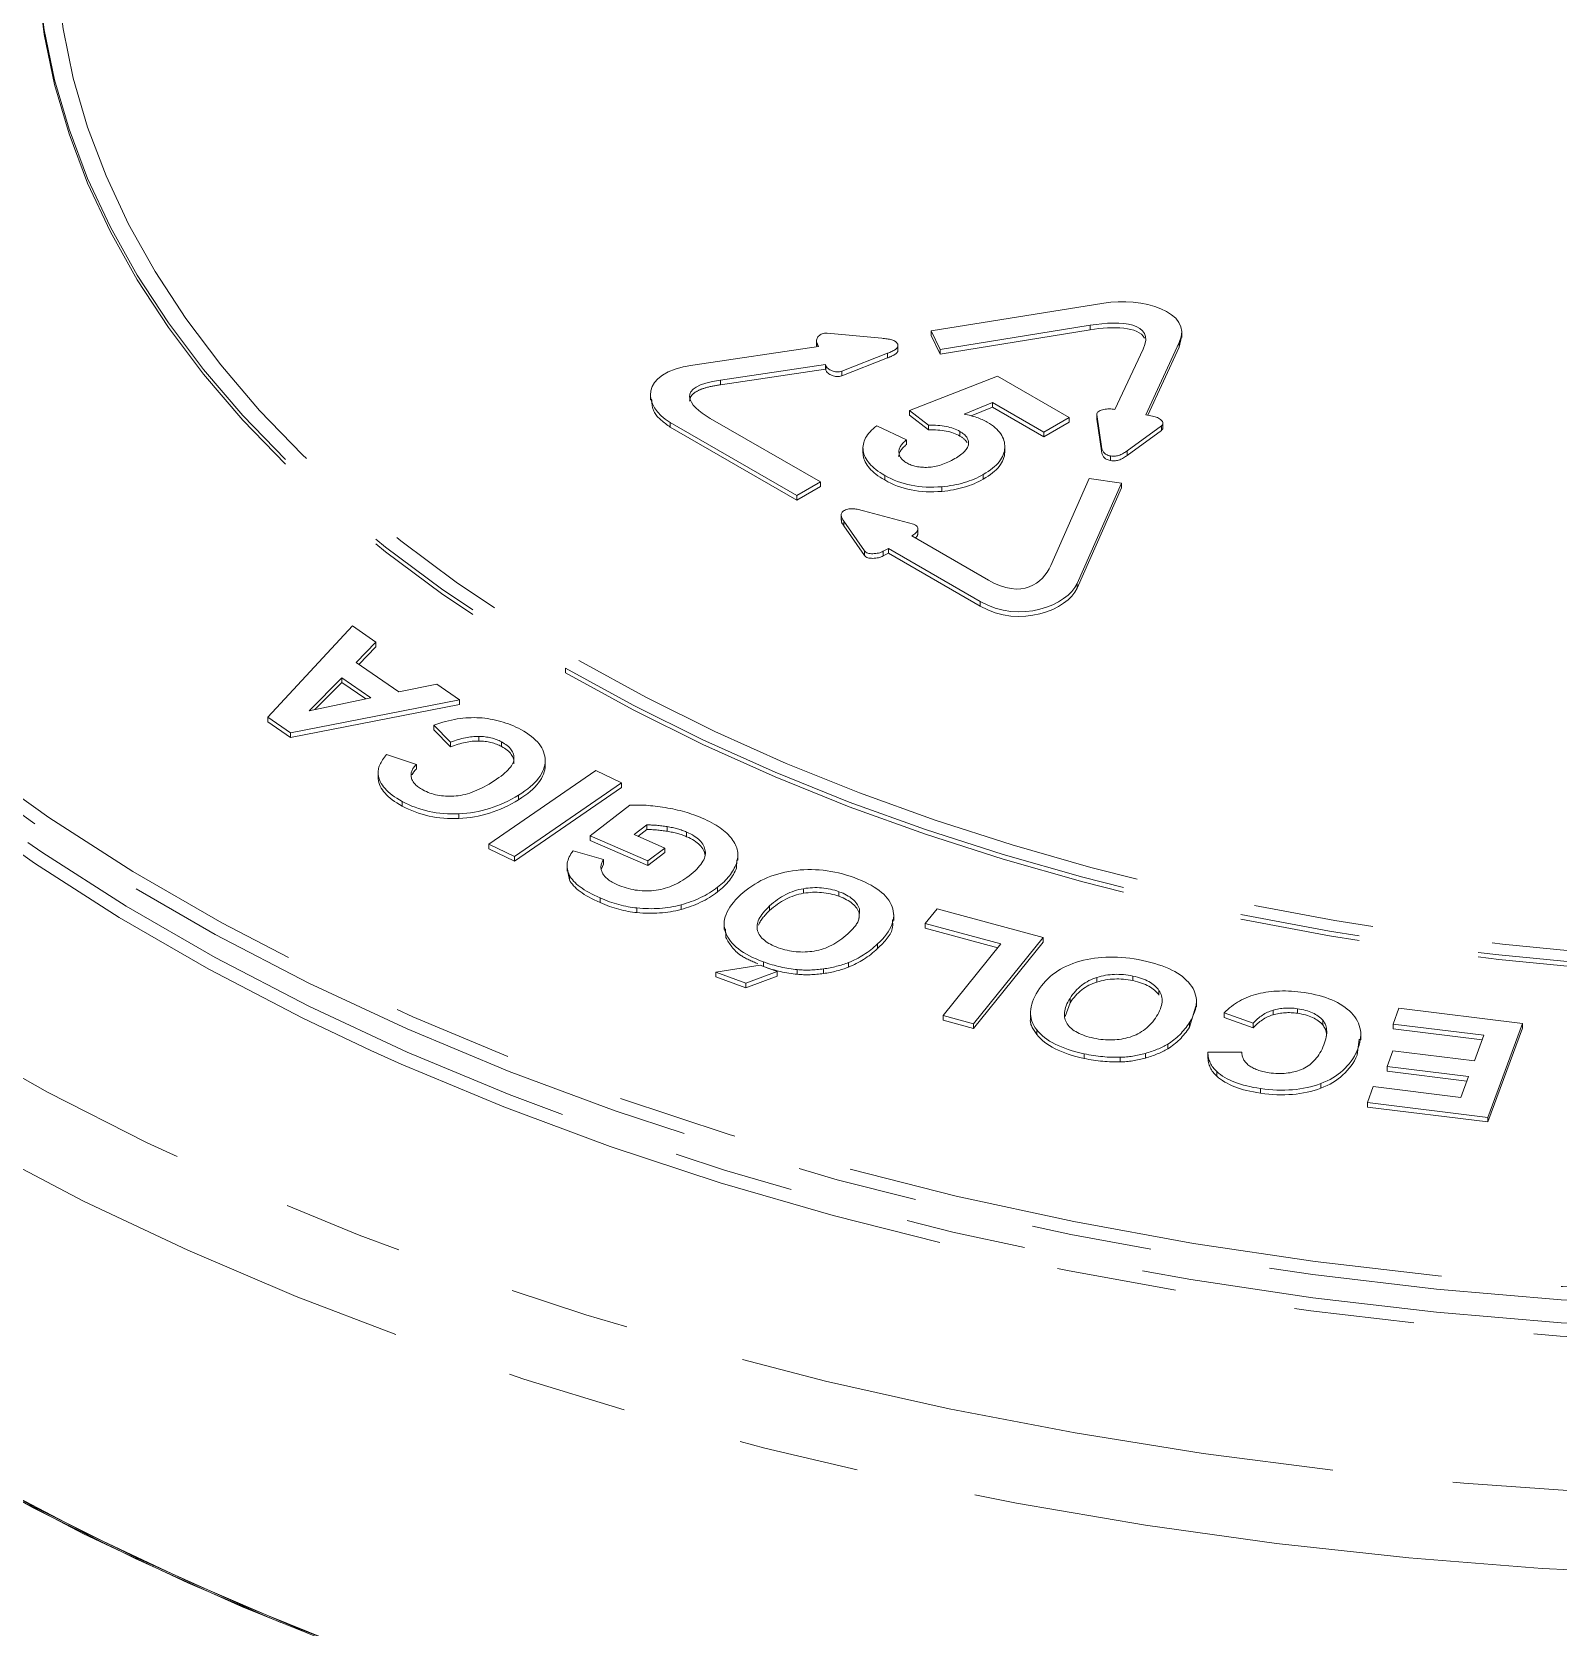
# Model space of a CAD drawing. Header units: millimetres. Extents: x 5 to 415, y 5 to 292.
# Drawn here: x 31.06 to 47.18, y 22.97 to 39.81 of the extents above; entities that cross this region are included whole.
import ezdxf

# ---------------------------------------------------------------- set-up
doc = ezdxf.new("R2010")
doc.units = ezdxf.units.MM
doc.linetypes.add('PHANTOM', pattern=[12.7, 6.35, -1.27, 1.27, -1.27, 1.27, -1.27])

msp = doc.modelspace()

# ---------------------------------------------------------------- linework, layer by layer
at = {"color": 7, "linetype": 'PHANTOM', "lineweight": 0}
for p, q in [((42.37931, 36.94804), (40.55742, 36.65313)), ((40.65238, 36.45759), (42.23655, 36.71404)), ((42.23655, 36.71404), (42.23655, 36.66505)), ((39.34707, 36.5565), (39.34707, 36.49526)), ((40.03511, 36.57629), (39.45734, 36.62887)), ((40.55742, 36.65313), (40.65238, 36.45759)), ((40.55742, 36.65313), (40.55742, 36.60413)), ((40.55742, 36.60413), (40.65238, 36.4086)), ((40.65238, 36.4086), (42.23655, 36.66505)), ((43.17753, 36.48193), (43.20175, 36.58976)), ((43.20357, 36.5835), (43.20357, 36.64474)), ((39.36686, 36.48943), (38.03982, 36.29356)), ((39.3505, 36.53168), (39.36686, 36.48943)), ((39.61261, 36.22784), (40.09662, 36.41742)), ((40.09662, 36.41742), (40.09662, 36.36843)), ((40.20637, 36.44483), (40.20637, 36.50607)), ((40.65238, 36.45759), (40.65238, 36.4086)), ((42.79538, 36.46201), (42.49643, 35.82394)), ((42.82246, 35.76723), (43.17753, 36.53093)), ((42.84354, 35.76357), (43.17753, 36.48193)), ((43.17753, 36.53093), (43.17753, 36.48193)), ((38.33127, 36.1351), (39.44112, 36.2976)), ((38.33127, 36.08611), (39.44112, 36.24861)), ((39.44112, 36.2976), (39.44426, 36.28953)), ((39.44112, 36.2976), (39.44112, 36.24861)), ((39.44112, 36.24861), (39.44426, 36.24054)), ((39.44426, 36.28953), (39.44426, 36.24054)), ((39.61261, 36.17885), (40.09662, 36.36843)), ((39.61261, 36.22784), (39.61261, 36.17885)), ((38.33127, 36.1351), (38.33127, 36.08611)), ((41.25588, 36.17701), (40.32952, 35.8121)), ((42.01491, 35.73883), (41.25588, 36.17701)), ((37.59303, 35.98591), (37.59303, 35.92467)), ((40.90548, 35.77547), (41.20499, 35.89643)), ((41.20499, 35.89643), (41.74645, 35.58385)), ((41.20499, 35.89643), (41.20499, 35.84744)), ((39.38885, 35.05911), (38.22483, 35.73035)), ((40.32952, 35.8121), (40.52859, 35.65812)), ((40.32952, 35.8121), (40.32952, 35.76311)), ((40.32952, 35.76311), (40.52859, 35.60913)), ((40.97982, 35.7565), (41.20499, 35.84744)), ((41.20499, 35.84744), (41.74645, 35.53486)), ((41.74645, 35.58385), (42.01491, 35.73883)), ((42.01491, 35.73883), (42.01491, 35.68984)), ((42.30704, 35.77187), (42.35589, 35.4354)), ((42.30704, 35.77187), (42.30704, 35.72288)), ((42.30704, 35.72288), (42.35589, 35.3864)), ((42.49643, 35.82394), (42.48271, 35.82633)), ((42.89425, 35.75474), (42.82246, 35.76723)), ((37.80155, 35.68742), (39.1402, 34.91544)), ((37.80155, 35.68742), (37.80155, 35.63843)), ((37.80155, 35.63843), (39.1402, 34.86644)), ((40.29778, 35.50355), (39.9826, 35.65169)), ((40.52859, 35.65812), (40.52859, 35.60913)), ((40.8598, 35.59332), (40.8598, 35.54432)), ((41.74645, 35.53486), (42.01491, 35.68984)), ((41.74645, 35.58385), (41.74645, 35.53486)), ((42.62589, 35.38844), (42.98858, 35.65333)), ((42.62589, 35.33945), (42.98858, 35.60434)), ((42.98858, 35.65333), (42.98858, 35.60434)), ((43.00465, 35.62493), (43.00465, 35.68617)), ((39.83724, 35.42443), (39.83724, 35.36318)), ((39.83931, 35.38863), (39.83931, 35.33963)), ((39.84374, 35.36898), (39.83931, 35.33963)), ((40.29778, 35.50355), (40.29778, 35.45456)), ((41.33468, 35.42304), (41.33468, 35.37404)), ((42.35589, 35.4354), (42.35589, 35.3864)), ((42.62589, 35.38844), (42.62589, 35.33945)), ((42.45021, 35.33398), (42.45021, 35.28499)), ((39.1402, 34.91544), (39.38885, 35.05911)), ((39.38885, 35.05911), (39.38885, 35.01011)), ((40.06627, 35.12918), (40.06627, 35.08019)), ((41.10667, 35.13804), (41.10667, 35.08904)), ((42.22708, 35.09677), (41.81972, 34.17655)), ((42.09938, 33.98817), (42.56791, 35.04648)), ((42.56791, 35.04648), (42.22708, 35.09677)), ((42.56791, 35.04648), (42.56791, 34.99748)), ((39.1402, 34.86644), (39.38885, 35.01011)), ((39.1402, 34.91544), (39.1402, 34.86644)), ((40.66979, 35.00942), (40.66979, 34.96043)), ((42.09938, 33.93917), (42.56791, 34.99748)), ((39.60734, 34.71764), (39.60734, 34.6564)), ((40.37107, 34.61239), (39.84187, 34.75621)), ((39.63642, 34.6447), (39.85246, 34.33092)), ((39.63642, 34.6447), (39.63642, 34.59571)), ((39.63642, 34.59571), (39.85246, 34.28193)), ((40.41594, 34.51081), (40.41594, 34.57206)), ((40.05176, 34.32737), (40.1064, 34.35703)), ((40.1064, 34.35703), (41.07452, 33.79767)), ((40.1064, 34.35703), (40.1064, 34.30804)), ((40.35448, 34.49167), (40.36491, 34.49734)), ((41.16222, 34.02318), (40.35448, 34.49167)), ((39.85246, 34.33092), (39.85246, 34.28193)), ((40.05176, 34.32737), (40.05176, 34.27838)), ((40.05176, 34.27838), (40.1064, 34.30804)), ((40.1064, 34.30804), (41.07452, 33.74867)), ((42.09938, 33.98817), (42.09938, 33.93917)), ((41.07452, 33.79767), (41.07452, 33.74867)), ((34.4456, 33.53921), (33.55317, 32.57743)), ((34.69346, 33.36867), (34.4456, 33.53921)), ((34.48651, 33.15297), (34.69346, 33.36867)), ((34.69346, 33.36867), (34.69346, 33.31968)), ((34.51483, 33.13349), (34.69346, 33.31968)), ((34.93737, 32.8428), (34.48651, 33.15297)), ((36.69684, 33.09344), (36.69684, 33.04445)), ((34.33325, 32.99316), (33.98989, 32.64458)), ((34.33325, 32.94417), (34.05075, 32.65737)), ((34.641, 32.78143), (34.33325, 32.99316)), ((34.33325, 32.99316), (34.33325, 32.94417)), ((34.58645, 32.76996), (34.33325, 32.94417)), ((35.33576, 32.92679), (34.93737, 32.8428)), ((35.57732, 32.76059), (35.33576, 32.92679)), ((33.79395, 32.41176), (35.57732, 32.76059)), ((33.79395, 32.36277), (35.57732, 32.7116)), ((33.98989, 32.64458), (34.641, 32.78143)), ((35.57732, 32.76059), (35.57732, 32.7116)), ((33.55317, 32.57743), (33.79395, 32.41176)), ((33.55317, 32.57743), (33.55317, 32.52844)), ((33.55317, 32.52844), (33.79395, 32.36277)), ((33.79395, 32.41176), (33.79395, 32.36277)), ((35.30511, 32.4933), (35.48195, 32.31232)), ((35.30511, 32.4933), (35.30511, 32.44431)), ((35.30511, 32.44431), (35.48195, 32.26333)), ((35.78143, 32.37392), (35.78143, 32.32492)), ((35.12122, 32.07862), (34.80748, 32.18141)), ((35.48195, 32.31232), (35.48195, 32.26333)), ((36.02049, 32.31616), (36.02049, 32.26717)), ((34.7174, 31.99968), (34.7174, 31.93844)), ((35.12122, 32.07862), (35.12122, 32.02963)), ((37.01484, 32.01368), (35.88705, 31.23777)), ((36.48161, 32.11856), (36.48161, 32.06957)), ((37.28616, 31.88224), (37.01484, 32.01368)), ((34.71855, 31.97423), (34.71855, 31.92523)), ((36.15836, 31.10634), (37.28616, 31.88224)), ((36.15836, 31.05734), (37.28616, 31.83325)), ((37.28616, 31.88224), (37.28616, 31.83325)), ((34.97113, 31.68799), (34.97113, 31.639)), ((36.20102, 31.75434), (36.20102, 31.70534)), ((35.57135, 31.5561), (35.57135, 31.5071)), ((37.37633, 31.64692), (36.95568, 31.32467)), ((36.95568, 31.32467), (37.56545, 31.05941)), ((36.95568, 31.32467), (36.95568, 31.27568)), ((37.41947, 31.33669), (37.55347, 31.43934)), ((37.74344, 31.19577), (37.41947, 31.33669)), ((37.46027, 31.31895), (37.55347, 31.39035)), ((37.55347, 31.43934), (37.55347, 31.39035)), ((37.77047, 31.42141), (37.77047, 31.37242)), ((37.97525, 31.36394), (37.97525, 31.31494)), ((35.88705, 31.23777), (36.15836, 31.10634)), ((35.88705, 31.23777), (35.88705, 31.18878)), ((35.88705, 31.18878), (36.15836, 31.05734)), ((37.09727, 31.0738), (36.7768, 31.16567)), ((36.95568, 31.27568), (37.56545, 31.01042)), ((37.56545, 31.05941), (37.74344, 31.19577)), ((37.74344, 31.19577), (37.74344, 31.14677)), ((38.17168, 31.16568), (38.17168, 31.11669)), ((36.15836, 31.10634), (36.15836, 31.05734)), ((36.71295, 31.01266), (36.71295, 30.95142)), ((37.07761, 30.97656), (37.09727, 31.02481)), ((37.09727, 31.0738), (37.09727, 31.02481)), ((37.56545, 31.01042), (37.74344, 31.14677)), ((37.56545, 31.05941), (37.56545, 31.01042)), ((38.49993, 30.98334), (38.50508, 31.07243)), ((38.49993, 31.03234), (38.49993, 30.98334)), ((38.51569, 31.0661), (38.51569, 31.12734)), ((36.71656, 30.9578), (36.73756, 30.85973)), ((36.73756, 30.90872), (36.73756, 30.85973)), ((37.06268, 30.66836), (37.06268, 30.61937)), ((38.3009, 30.78111), (38.3009, 30.73212)), ((39.20819, 30.76638), (39.20819, 30.71738)), ((39.58396, 30.73482), (39.58396, 30.68583)), ((37.45067, 30.56277), (37.45067, 30.51378)), ((37.91592, 30.59631), (37.91592, 30.54732)), ((38.85072, 30.58387), (38.85072, 30.53488)), ((39.7991, 30.55266), (39.7991, 30.50366)), ((40.16131, 30.43092), (40.16131, 30.49216)), ((40.61985, 30.55288), (40.49487, 30.39814)), ((41.73906, 30.2516), (40.61985, 30.55288)), ((38.37081, 30.39775), (38.37081, 30.33651)), ((38.38515, 30.34275), (38.38736, 30.25237)), ((40.49487, 30.39814), (41.29309, 30.18327)), ((40.49487, 30.39814), (40.49487, 30.34915)), ((40.49487, 30.34915), (41.26058, 30.14303)), ((38.38736, 30.30136), (38.38736, 30.25237)), ((39.99207, 30.18355), (39.99207, 30.13456)), ((41.29309, 30.18327), (40.68262, 29.42752)), ((41.00362, 29.34111), (41.73906, 30.2516)), ((41.00362, 29.29211), (41.73906, 30.20261)), ((41.73906, 30.2516), (41.73906, 30.20261)), ((39.68562, 29.98765), (39.68562, 29.93866)), ((38.75073, 29.95838), (38.28188, 29.88392)), ((38.28188, 29.88392), (38.60164, 29.76857)), ((38.28188, 29.88392), (38.28188, 29.83493)), ((38.28188, 29.83493), (38.60164, 29.71958)), ((38.60164, 29.76857), (38.93123, 29.89328)), ((38.60164, 29.71958), (38.93123, 29.84428)), ((38.93123, 29.89328), (38.75073, 29.95838)), ((38.93123, 29.89328), (38.93123, 29.84428)), ((39.1437, 29.912), (39.1437, 29.86301)), ((39.41954, 29.91985), (39.41954, 29.87086)), ((42.30776, 29.8304), (42.30776, 29.78141)), ((42.68668, 29.84464), (42.68668, 29.79565)), ((38.60164, 29.76857), (38.60164, 29.71958)), ((42.96273, 29.69228), (42.96273, 29.64328)), ((41.60644, 29.46633), (41.60644, 29.40509)), ((42.02381, 29.55999), (41.97154, 29.41629)), ((42.02381, 29.60898), (42.02381, 29.55999)), ((43.28442, 29.30541), (43.3522, 29.52605)), ((43.35813, 29.51932), (43.35813, 29.58056)), ((44.16737, 29.48348), (44.16737, 29.43449)), ((44.42497, 29.49988), (44.42497, 29.45089)), ((45.49572, 29.50385), (45.43423, 29.33685)), ((46.80076, 29.34372), (45.49572, 29.50385)), ((40.68262, 29.42752), (40.68262, 29.37852)), ((40.68262, 29.42752), (41.00362, 29.34111)), ((40.68262, 29.37852), (41.00362, 29.29211)), ((41.00362, 29.34111), (41.00362, 29.29211)), ((43.28442, 29.35441), (43.28442, 29.30541)), ((43.65051, 29.45459), (43.95717, 29.34579)), ((43.65051, 29.45459), (43.65051, 29.40559)), ((43.65051, 29.40559), (43.95717, 29.2968)), ((43.95717, 29.34579), (43.95717, 29.2968)), ((44.69239, 29.37729), (44.69239, 29.3283)), ((45.43423, 29.33685), (46.39282, 29.21922)), ((45.43423, 29.33685), (45.43423, 29.28785)), ((46.43596, 28.35297), (46.80076, 29.34372)), ((46.80076, 29.34372), (46.80076, 29.29473)), ((41.67237, 29.27703), (41.67237, 29.22804)), ((45.05467, 29.01002), (45.0761, 29.17884)), ((45.09307, 29.172), (45.09307, 29.23324)), ((45.43423, 29.28785), (46.37556, 29.17234)), ((46.39282, 29.21922), (46.29352, 28.94957)), ((46.43596, 28.30397), (46.80076, 29.29473)), ((42.17317, 29.02398), (42.17317, 28.97499)), ((42.55238, 28.98697), (42.55238, 28.93797)), ((42.81937, 29.02774), (42.81937, 28.97875)), ((43.05521, 29.126), (43.05521, 29.07701)), ((43.83793, 29.04044), (43.47719, 29.04255)), ((43.47719, 29.04255), (43.47719, 28.99355)), ((45.05467, 29.05901), (45.05467, 29.01002)), ((45.43204, 29.05527), (45.37064, 28.8885)), ((46.29352, 28.94957), (45.43204, 29.05527)), ((43.57341, 28.83644), (43.57341, 28.78744)), ((45.37064, 28.8885), (46.23213, 28.78278)), ((45.37064, 28.8885), (45.37064, 28.83951)), ((45.37064, 28.83951), (46.21487, 28.73591)), ((44.03471, 28.65679), (44.03471, 28.60779)), ((44.67044, 28.7094), (44.67044, 28.66041)), ((45.22545, 28.67679), (45.16369, 28.50909)), ((46.15127, 28.56318), (45.22545, 28.67679)), ((46.23213, 28.78278), (46.15127, 28.56318)), ((45.16369, 28.50909), (45.16369, 28.4601)), ((45.16369, 28.50909), (46.43596, 28.35297)), ((45.16369, 28.4601), (46.43596, 28.30397)), ((46.43596, 28.35297), (46.43596, 28.30397))]:
    msp.add_line(p, q, dxfattribs=at)
at = {"color": 8, "linetype": 'PHANTOM', "lineweight": 0}
for p, q in [((39.3505, 36.53168), (39.3505, 36.48701)), ((40.36491, 34.49734), (40.36491, 34.48562)), ((38.78611, 29.99372), (38.78611, 29.94562))]:
    msp.add_line(p, q, dxfattribs=at)
at = {"color": 7, "linetype": 'PHANTOM', "lineweight": 0, "flags": 128}
for points in [[(30.46969, 51.81911), (29.50337, 51.2325), (28.58933, 50.6186), (27.72988, 49.97896), (26.92718, 49.3152), (26.18327, 48.629), (25.50002, 47.92209), (24.87915, 47.19625), (24.32225, 46.45332), (23.83071, 45.69518), (23.40578, 44.92374), (23.04852, 44.14094), (22.75985, 43.34877), (22.54049, 42.54923), (22.39099, 41.74434), (22.31174, 40.93613), (22.30293, 40.12663), (22.36458, 39.31791), (22.49654, 38.512), (22.69848, 37.71093), (22.96989, 36.91673), (23.31008, 36.1314), (23.71819, 35.35694), (24.19319, 34.59529), (24.73387, 33.84838), (25.33889, 33.11809), (26.0067, 32.40628), (26.73562, 31.71474), (27.5238, 31.04521), (28.36927, 30.39939), (29.26987, 29.77891), (30.22334, 29.18533), (31.22727, 28.62016), (32.27912, 28.08483), (33.37623, 27.58068), (34.51584, 27.10898), (35.69507, 26.67094), (36.91092, 26.26766), (38.16035, 25.90015), (39.44018, 25.56934), (40.74718, 25.27608), (42.07806, 25.0211), (43.42945, 24.80504), (44.79794, 24.62845), (46.18007, 24.49178), (47.57235, 24.39537), (48.97126, 24.33946), (50.37327, 24.3242), (51.77484, 24.34963), (53.17242, 24.41568), (54.56249, 24.52218), (55.94154, 24.66887), (57.30607, 24.85537), (58.65265, 25.08122), (59.97788, 25.34584), (61.2784, 25.64856), (62.55092, 25.98862), (63.79225, 26.36516), (64.99923, 26.77724), (66.16883, 27.2238), (67.29808, 27.70372), (68.38413, 28.21579), (69.42424, 28.75871), (70.41579, 29.33112), (71.35627, 29.93157), (72.24329, 30.55853), (73.07463, 31.21043), (73.84818, 31.88563), (74.56199, 32.5824), (75.21425, 33.29901), (75.80332, 34.03362), (76.32771, 34.78439), (76.78609, 35.54943), (77.17731, 36.32679), (77.50038, 37.11452), (77.75447, 37.91063), (77.93896, 38.7131), (78.05337, 39.51991), (78.09742, 40.32902), (78.07099, 41.13838), (77.97415, 41.94595), (77.80714, 42.7497), (77.57039, 43.54759), (77.2645, 44.3376), (76.89024, 45.11774), (76.44854, 45.88604), (75.94054, 46.64056), (75.36751, 47.37939), (74.73089, 48.10066), (74.03231, 48.80256), (73.27352, 49.48331), (72.45643, 50.14119), (71.58312, 50.77455), (70.65579, 51.38177), (69.67678, 51.96132), (68.64857, 52.51175), (67.57375, 53.03166), (66.45503, 53.51973), (65.29525, 53.97474), (64.09733, 54.39554), (62.8643, 54.78106), (61.59928, 55.13032), (60.30545, 55.44246), (58.98609, 55.71667), (57.64453, 55.95226), (56.28417, 56.14865), (54.90842, 56.30533), (53.52078, 56.42191), (52.12474, 56.49809), (50.72384, 56.53368), (49.32161, 56.52859), (47.92159, 56.48284), (46.52732, 56.39654), (45.14233, 56.2699), (43.7701, 56.10326), (42.41412, 55.89702), (41.07779, 55.65171), (39.76451, 55.36795), (38.47758, 55.04645), (37.22025, 54.68804), (35.99571, 54.29361), (34.80705, 53.86415), (33.65726, 53.40077), (32.54926, 52.90461), (31.48584, 52.37695), (30.46969, 51.81911)], [(32.10206, 50.71463), (31.60451, 50.40433), (30.74143, 49.81938), (29.93349, 49.20874), (29.183, 48.57415), (28.49208, 47.9174), (27.86269, 47.24034), (27.29661, 46.54491), (26.79544, 45.83308), (26.36061, 45.10685), (25.99335, 44.3683), (25.6947, 43.6195), (25.46551, 42.86259), (25.30643, 42.09972), (25.2179, 41.33303), (25.20018, 40.56472), (25.25333, 39.79694), (25.37717, 39.03189), (25.57138, 38.27173), (25.83539, 37.51861), (26.16847, 36.77468), (26.56965, 36.04202), (27.03782, 35.32274), (27.57163, 34.61886), (28.16958, 33.93237), (28.82997, 33.26523), (29.55093, 32.61933), (30.33042, 31.99649), (31.16622, 31.39849), (32.05598, 30.82701), (32.99715, 30.28368), (33.98709, 29.77004), (35.02297, 29.28754), (36.10188, 28.83755), (37.22074, 28.42135), (38.37638, 28.04011), (39.56553, 27.69492), (40.78483, 27.38676), (42.0308, 27.11649), (43.29993, 26.88489), (44.58861, 26.69262), (45.89318, 26.5402), (47.20997, 26.42809), (48.53522, 26.35659), (49.86518, 26.32592), (51.19609, 26.33614), (52.52417, 26.38725), (53.84566, 26.47909), (55.1568, 26.6114), (56.45389, 26.7838), (57.73324, 26.99582), (58.99124, 27.24684), (60.22431, 27.53615), (61.42896, 27.86295), (62.60178, 28.22629), (63.73943, 28.62515), (64.8387, 29.0584), (65.89647, 29.52481), (66.90974, 30.02305), (67.87564, 30.55173), (68.79143, 31.10933), (69.65451, 31.69428), (70.46244, 32.30492), (71.21294, 32.93951), (71.90386, 33.59626), (72.53325, 34.27332), (73.09933, 34.96875), (73.6005, 35.68058), (74.03533, 36.40681), (74.40259, 37.14536), (74.70123, 37.89416), (74.93043, 38.65107), (75.08951, 39.41394), (75.17804, 40.18063), (75.19575, 40.94894), (75.14261, 41.71672), (75.01876, 42.48177), (74.82456, 43.24193), (74.56054, 43.99505), (74.22747, 44.73899), (73.82629, 45.47164), (73.35812, 46.19092), (72.82431, 46.8948), (72.22636, 47.58129), (71.56597, 48.24843), (70.84501, 48.89433), (70.06552, 49.51717), (69.22971, 50.11517), (69.0316, 50.2478)], [(21.69797, 36.42916), (21.70018, 36.22406), (21.75332, 35.40428), (21.87717, 34.58705), (22.07143, 33.77439), (22.33562, 32.96834), (22.66908, 32.17089), (23.07098, 31.38403), (23.54033, 30.60971), (24.07594, 29.84986), (24.67651, 29.10637), (25.34052, 28.38108), (26.06633, 27.6758), (26.85214, 26.99228), (27.69598, 26.33223), (28.59577, 25.69728), (29.54927, 25.089), (30.55411, 24.50893), (31.60778, 23.95848), (32.70767, 23.43904), (33.85104, 22.9519), (35.03505, 22.49826), (36.25677, 22.07926), (37.51314, 21.69594), (38.80105, 21.34924), (40.11729, 21.04003), (41.45859, 20.76909), (42.82163, 20.53708), (44.203, 20.34457), (45.59927, 20.19206), (47.00698, 20.07992), (48.42262, 20.00842), (49.84268, 19.97774), (51.26362, 19.98797), (52.68191, 20.03907), (54.09402, 20.13092), (55.49645, 20.26329), (56.88571, 20.43585), (58.25833, 20.64818), (59.61092, 20.89973), (60.94011, 21.1899), (62.24259, 21.51795), (63.51513, 21.88308), (64.75455, 22.28437), (65.95779, 22.72082), (67.12184, 23.19136), (68.24382, 23.69481), (69.32094, 24.22991), (70.35051, 24.79535), (71.32998, 25.38971), (72.25692, 26.01151), (73.12901, 26.65922), (73.94409, 27.33121), (74.70013, 28.02583), (75.39526, 28.74133), (76.02774, 29.47595), (76.59601, 30.22786), (77.09864, 30.99518), (77.5344, 31.77601), (77.9022, 32.56842), (78.20111, 33.37042), (78.43041, 34.18002), (78.58952, 34.99522), (78.67804, 35.81398), (78.69797, 36.42916)], [(28.59898, 25.71541), (28.61314, 25.7059), (29.56587, 25.09812), (30.5699, 24.51851), (31.62272, 23.96851), (32.72173, 23.44949), (33.86418, 22.96274), (35.04725, 22.50946), (36.26797, 22.0908), (37.52334, 21.70778), (38.81021, 21.36136), (40.12539, 21.05241), (41.46562, 20.78168), (42.82756, 20.54985), (44.20782, 20.35751), (45.60297, 20.20511), (47.00955, 20.09306), (48.42405, 20.02162), (49.84296, 19.99097), (51.26276, 20.00119), (52.67991, 20.05225), (54.09089, 20.14403), (55.49219, 20.27629), (56.88033, 20.44871), (58.25185, 20.66087), (59.60335, 20.91222), (60.93147, 21.20215), (62.23291, 21.52994), (63.50442, 21.89477), (64.74285, 22.29574), (65.94512, 22.73184), (67.10824, 23.202), (68.22932, 23.70504), (69.30557, 24.23972), (70.33431, 24.8047), (71.31299, 25.39858), (72.23918, 26.01989), (73.11057, 26.66707), (73.925, 27.33853), (74.68043, 28.03258), (75.375, 28.74751), (76.00697, 29.48154), (76.57478, 30.23284), (77.07702, 30.99955), (77.51242, 31.77976), (77.87992, 32.57152), (78.1786, 33.37288), (78.40771, 34.18183), (78.56669, 34.99637), (78.65514, 35.81447), (78.67473, 36.50763)], [(29.86325, 24.92037), (30.06163, 24.8047), (31.09037, 24.23972), (32.16662, 23.70504), (33.2877, 23.202), (34.45082, 22.73184), (35.65309, 22.29574), (36.89152, 21.89477), (38.16303, 21.52994), (39.46447, 21.20215), (40.79258, 20.91222), (42.14409, 20.66087), (43.51561, 20.44871), (44.90375, 20.27629), (46.30505, 20.14403), (47.71603, 20.05225), (49.13318, 20.00119), (50.55297, 19.99097), (51.97189, 20.02162), (53.38639, 20.09306), (54.79297, 20.20511), (56.18812, 20.35751), (57.56838, 20.54985), (58.93032, 20.78168), (60.27054, 21.05241), (61.58573, 21.36136), (62.8726, 21.70778), (64.12796, 22.0908), (65.34869, 22.50946), (66.53176, 22.96274), (67.67421, 23.44949), (68.77321, 23.96851), (69.82604, 24.51851), (70.83006, 25.09812), (71.7828, 25.7059), (72.68186, 26.34035), (73.52503, 26.99987), (74.31021, 27.68284), (75.03544, 28.38755), (75.69891, 29.11225), (76.29899, 29.85515), (76.83418, 30.61439), (77.30314, 31.38809), (77.70472, 32.17432), (78.03791, 32.97112), (78.30189, 33.77653), (78.496, 34.58853), (78.61975, 35.4051), (78.67284, 36.22422), (78.67491, 36.37591)], [(30.04543, 24.79535), (31.075, 24.22991), (32.15211, 23.69481), (33.27409, 23.19136), (34.43815, 22.72082), (35.64139, 22.28437), (36.88081, 21.88308), (38.15335, 21.51795), (39.45583, 21.1899), (40.78502, 20.89973), (42.1376, 20.64818), (43.51023, 20.43585), (44.89949, 20.26329), (46.30192, 20.13092), (47.71403, 20.03907), (49.13232, 19.98797), (50.55326, 19.97774), (51.97331, 20.00842), (53.38896, 20.07992), (54.79667, 20.19206), (56.19294, 20.34457), (57.57431, 20.53708), (58.93734, 20.76909), (60.27865, 21.04003), (61.59489, 21.34924), (62.8828, 21.69594), (64.13917, 22.07926), (65.36088, 22.49826), (66.5449, 22.9519), (67.68827, 23.43904), (68.78816, 23.95848), (69.84183, 24.50893), (70.84667, 25.089), (71.80016, 25.69728), (72.69995, 26.33223), (73.5438, 26.99228), (74.32961, 27.6758), (75.05542, 28.38108), (75.71943, 29.10637), (76.31999, 29.84986), (76.85561, 30.60971), (77.32495, 31.38403), (77.72686, 32.17089), (78.06031, 32.96834), (78.3245, 33.77439), (78.51877, 34.58705), (78.64262, 35.40428), (78.69575, 36.22406), (78.69797, 36.42916)], [(28.603, 33.68227), (28.91544, 33.37685), (29.63352, 32.73353), (30.40989, 32.11319), (31.24235, 31.51758), (32.12854, 30.94838), (33.06596, 30.40723), (34.05193, 29.89564), (35.08367, 29.41507), (36.15826, 28.96688), (37.27264, 28.55234), (38.42367, 28.17263), (39.60806, 27.82882), (40.82248, 27.52189), (42.06347, 27.25271), (43.32752, 27.02204), (44.61104, 26.83053), (45.9104, 26.67872), (47.22192, 26.56706), (48.54187, 26.49585), (49.86651, 26.46529), (51.1921, 26.47548), (52.51487, 26.52638), (53.83106, 26.61785), (55.13696, 26.74963), (56.42887, 26.92135), (57.7031, 27.13251), (58.95607, 27.38253), (60.18421, 27.67069), (61.38404, 27.99618), (62.55216, 28.35806), (63.68527, 28.75533), (64.78014, 29.18685), (65.83368, 29.65139), (66.84289, 30.14764), (67.80493, 30.6742), (68.71705, 31.22957), (69.57669, 31.81218), (70.38139, 32.42038), (71.12888, 33.05243), (71.81703, 33.70656), (72.21306, 34.12243)], [(34.64205, 29.05862), (34.96227, 28.91504), (36.04549, 28.46326), (37.16883, 28.04539), (38.32909, 27.66263), (39.523, 27.31606), (40.74717, 27.00666), (41.99813, 26.73532), (43.27233, 26.50279), (44.56617, 26.30974), (45.87597, 26.15672), (47.19801, 26.04416), (48.52857, 25.97238), (49.86385, 25.94158), (51.20008, 25.95185), (52.53347, 26.00316), (53.86025, 26.09536), (55.17664, 26.2282), (56.47891, 26.40129), (57.76339, 26.61416), (59.02641, 26.86618), (60.26442, 27.15666), (61.47389, 27.48475), (62.65139, 27.84955), (63.7936, 28.25001), (64.89726, 28.68499), (65.95926, 29.15326), (66.55273, 29.4385)]]:
    msp.add_lwpolyline(points, dxfattribs=at)
at = {"color": 8, "linetype": 'PHANTOM', "lineweight": 0, "flags": 128}
for points in [[(25.54392, 43.14948), (25.36658, 42.5444), (25.20686, 41.77847), (25.11798, 41.00872), (25.10019, 40.23733), (25.15355, 39.46649), (25.27789, 38.69838), (25.47287, 37.93517), (25.73794, 37.17904), (26.07235, 36.43213), (26.47514, 35.69655), (26.94517, 34.97439), (27.48112, 34.26769), (28.08146, 33.57846), (28.7445, 32.90865), (29.46834, 32.26016), (30.25095, 31.63483), (31.0901, 31.03444), (31.98341, 30.46067), (32.92835, 29.91517), (33.92224, 29.39947), (34.64205, 29.05862)], [(21.78695, 38.64122), (21.87717, 38.09817), (22.07143, 37.28552), (22.33562, 36.47947), (22.66908, 35.68202), (23.07098, 34.89516), (23.54033, 34.12084), (24.07594, 33.36099), (24.67651, 32.61749), (25.34052, 31.8922), (26.06633, 31.18693), (26.85214, 30.50341), (27.69598, 29.84335), (28.59577, 29.2084), (29.54927, 28.60013), (30.55411, 28.02005), (31.60778, 27.46961), (32.70767, 26.95017), (33.85104, 26.46303), (35.03505, 26.00939), (36.25677, 25.59039), (37.51314, 25.20706), (38.80105, 24.86037), (40.11729, 24.55116), (41.45859, 24.28021), (42.82163, 24.0482), (44.203, 23.8557), (45.59927, 23.70319), (47.00698, 23.59104), (48.42262, 23.51954), (49.84268, 23.48887), (51.26362, 23.49909), (52.68191, 23.5502), (54.09402, 23.64205), (55.49645, 23.77442), (56.88571, 23.94698), (58.25833, 24.1593), (59.61092, 24.41086), (60.94011, 24.70103), (62.24259, 25.02908), (63.51513, 25.3942), (64.75455, 25.79549), (65.95779, 26.23195), (67.12184, 26.70248), (68.24382, 27.20593), (69.32094, 27.74104), (70.35051, 28.30647), (71.32998, 28.90083), (72.25692, 29.52264), (73.12901, 30.17034), (73.94409, 30.84234), (74.70013, 31.53695), (75.39526, 32.25246), (76.02774, 32.98708), (76.59601, 33.73898), (77.09864, 34.50631), (77.5344, 35.28714), (77.9022, 36.07954), (78.20111, 36.88154), (78.43041, 37.69115), (78.58952, 38.50634), (78.60609, 38.62027)], [(31.01899, 31.25424), (31.16622, 31.15353), (32.05598, 30.58205), (32.99715, 30.03872), (33.98709, 29.52508), (35.02297, 29.04258), (36.10188, 28.59259), (37.22074, 28.17638), (38.37638, 27.79515), (39.56553, 27.44996), (40.78483, 27.1418), (42.0308, 26.87153), (43.29993, 26.63993), (44.58861, 26.44765), (45.89318, 26.29524), (47.20997, 26.18313), (48.53522, 26.11163), (49.86518, 26.08095), (51.19609, 26.09118), (52.52417, 26.14229), (53.84566, 26.23413), (55.1568, 26.36643), (56.45389, 26.53884), (57.73324, 26.75085), (58.99124, 27.00188), (60.22431, 27.29119), (61.42896, 27.61798), (62.60178, 27.98133), (63.73943, 28.38019), (64.8387, 28.81344), (65.89647, 29.27984), (66.90974, 29.77809), (67.87564, 30.30677), (68.79143, 30.86437), (69.65451, 31.44932), (70.05549, 31.74395)]]:
    msp.add_lwpolyline(points, dxfattribs=at)
at = {"color": 7, "linetype": 'PHANTOM', "lineweight": 0}
for points in [[(31.1045, 40.88748), (31.10452, 38.0666), (32.96862, 35.2457), (36.69684, 33.09344)], [(31.1045, 40.83848), (31.10452, 38.01761), (32.96862, 35.1967), (36.69684, 33.04445)], [(31.30447, 40.88748), (31.30449, 38.09615), (33.14909, 35.3048), (36.83826, 33.17508)], [(43.17753, 36.53093), (43.33092, 36.86092), (42.77323, 37.01182), (42.37931, 36.94804)], [(42.23655, 36.71404), (42.56288, 36.76685), (42.92644, 36.74172), (42.79538, 36.46201)], [(39.45734, 36.62887), (39.38073, 36.63584), (39.33358, 36.57537), (39.3505, 36.53168)], [(40.20347, 36.51462), (40.18658, 36.55823), (40.11171, 36.56933), (40.03511, 36.57629)], [(42.23655, 36.66505), (42.4813, 36.70466), (42.74699, 36.70042), (42.80924, 36.57782)], [(40.09662, 36.41742), (40.16062, 36.44248), (40.22037, 36.47099), (40.20347, 36.51462)], [(38.03982, 36.29356), (37.46644, 36.20891), (37.51211, 35.85434), (37.80155, 35.68742)], [(39.44426, 36.28953), (39.46119, 36.24583), (39.54852, 36.20275), (39.61261, 36.22784)], [(39.44426, 36.24054), (39.46119, 36.19684), (39.54852, 36.15375), (39.61261, 36.17885)], [(38.22483, 35.73035), (37.98508, 35.86864), (37.84474, 36.06387), (38.33127, 36.1351)], [(41.14989, 35.68993), (41.08295, 35.72857), (41.00172, 35.75695), (40.90548, 35.77547)], [(42.48271, 35.82633), (42.40845, 35.83923), (42.30058, 35.81642), (42.30704, 35.77187)], [(42.98858, 35.65333), (43.03666, 35.68845), (42.96852, 35.74183), (42.89425, 35.75474)], [(39.9826, 35.65169), (39.87383, 35.56957), (39.82641, 35.48181), (39.83931, 35.38863)], [(40.52859, 35.65812), (40.66702, 35.66235), (40.77752, 35.64081), (40.8598, 35.59332)], [(40.52859, 35.60913), (40.66702, 35.61336), (40.77752, 35.59182), (40.8598, 35.54432)], [(40.8598, 35.59332), (40.92571, 35.55527), (40.95638, 35.511), (40.95152, 35.46067)], [(40.8598, 35.54432), (40.89671, 35.52302), (40.92257, 35.49976), (40.93732, 35.47458)], [(41.33468, 35.42304), (41.33885, 35.5273), (41.27715, 35.61646), (41.14989, 35.68993)], [(39.83931, 35.38863), (39.85222, 35.29543), (39.92787, 35.20908), (40.06627, 35.12918)], [(40.21689, 35.37312), (40.21446, 35.41801), (40.2413, 35.46169), (40.29778, 35.50355)], [(40.21689, 35.32413), (40.21446, 35.36902), (40.2413, 35.41269), (40.29778, 35.45456)], [(40.29883, 35.26021), (40.24653, 35.2904), (40.21898, 35.32804), (40.21689, 35.37312)], [(40.95152, 35.46067), (40.94698, 35.41016), (40.89851, 35.35843), (40.80683, 35.3055)], [(41.10667, 35.13804), (41.2545, 35.22338), (41.3305, 35.31837), (41.33468, 35.42304)], [(41.10667, 35.08904), (41.2545, 35.17438), (41.3305, 35.26938), (41.33468, 35.37404)], [(42.35589, 35.4354), (42.36234, 35.39092), (42.37608, 35.34687), (42.45021, 35.33398)], [(42.35589, 35.3864), (42.36234, 35.34193), (42.37608, 35.29787), (42.45021, 35.28499)], [(42.45021, 35.33398), (42.52435, 35.32108), (42.57782, 35.35331), (42.62589, 35.38844)], [(39.83931, 35.33963), (39.85222, 35.24644), (39.92787, 35.16009), (40.06627, 35.08019)], [(40.52407, 35.21432), (40.43411, 35.2103), (40.3588, 35.22559), (40.29883, 35.26021)], [(40.80683, 35.3055), (40.70885, 35.24894), (40.61437, 35.21854), (40.52407, 35.21432)], [(42.45021, 35.28499), (42.52435, 35.27209), (42.57782, 35.30432), (42.62589, 35.33945)], [(40.06627, 35.12918), (40.2392, 35.02935), (40.44004, 34.9895), (40.66979, 35.00942)], [(40.06627, 35.08019), (40.2392, 34.98036), (40.44004, 34.94051), (40.66979, 34.96043)], [(40.66979, 35.00942), (40.83786, 35.02392), (40.98359, 35.06698), (41.10667, 35.13804)], [(40.66979, 34.96043), (40.83786, 34.97493), (40.98359, 35.01799), (41.10667, 35.08904)], [(39.64256, 34.75976), (39.58615, 34.72914), (39.60777, 34.6863), (39.63642, 34.6447)], [(39.84187, 34.75621), (39.77193, 34.77523), (39.69897, 34.79037), (39.64256, 34.75976)], [(40.36491, 34.49734), (40.42143, 34.528), (40.44113, 34.59334), (40.37107, 34.61239)], [(39.85246, 34.33092), (39.8811, 34.28932), (39.99527, 34.29671), (40.05176, 34.32737)], [(39.85246, 34.28193), (39.8811, 34.24033), (39.99527, 34.24772), (40.05176, 34.27838)], [(41.81972, 34.17655), (41.73577, 33.98698), (41.5163, 33.8178), (41.16222, 34.02318)], [(41.07452, 33.79767), (41.49288, 33.55598), (41.99809, 33.75934), (42.09938, 33.98817)], [(41.07452, 33.74867), (41.49288, 33.50698), (41.99809, 33.71035), (42.09938, 33.93917)], [(36.83826, 33.17508), (40.52745, 31.04536), (45.36274, 29.98049), (50.19797, 29.98049)], [(36.69684, 33.09344), (40.42505, 30.94119), (45.31155, 29.86505), (50.19797, 29.86505)], [(36.69684, 33.04445), (40.42505, 30.8922), (45.31155, 29.81606), (50.19797, 29.81606)], [(35.78836, 32.57012), (35.6352, 32.57905), (35.47431, 32.55344), (35.30511, 32.4933)], [(36.22425, 32.44542), (36.08652, 32.51955), (35.94094, 32.56118), (35.78836, 32.57012)], [(35.48195, 32.31232), (35.59124, 32.35474), (35.69115, 32.37543), (35.78143, 32.37392)], [(35.78143, 32.37392), (35.87197, 32.37258), (35.95148, 32.35333), (36.02049, 32.31616)], [(36.48161, 32.11856), (36.48034, 32.24468), (36.39454, 32.35374), (36.22425, 32.44542)], [(34.80748, 32.18141), (34.74091, 32.10633), (34.71097, 32.03732), (34.71855, 31.97423)], [(35.48195, 32.26333), (35.59124, 32.30575), (35.69115, 32.32644), (35.78143, 32.32492)], [(35.78143, 32.32492), (35.87197, 32.32358), (35.95148, 32.30433), (36.02049, 32.26717)], [(36.02049, 32.31616), (36.1137, 32.26599), (36.15754, 32.2053), (36.15145, 32.1341)], [(36.02049, 32.26717), (36.1137, 32.217), (36.15754, 32.15631), (36.15145, 32.08511)], [(35.06911, 31.93641), (35.05665, 31.98472), (35.07403, 32.03213), (35.12122, 32.07862)], [(35.07625, 31.96773), (35.08546, 31.98854), (35.10046, 32.00917), (35.12122, 32.02963)], [(36.15145, 32.1341), (36.14595, 32.06291), (36.06709, 31.98056), (35.9158, 31.8869)], [(36.20102, 31.75434), (36.38906, 31.87075), (36.4826, 31.99228), (36.48161, 32.11856)], [(36.20102, 31.70534), (36.38906, 31.82175), (36.4826, 31.94329), (36.48161, 32.06957)], [(34.71855, 31.97423), (34.72991, 31.86784), (34.8143, 31.77243), (34.97113, 31.68799)], [(34.71855, 31.92523), (34.72991, 31.81885), (34.8143, 31.72343), (34.97113, 31.639)], [(35.19072, 31.80872), (35.122, 31.84571), (35.0813, 31.88828), (35.06911, 31.93641)], [(35.9158, 31.8869), (35.77317, 31.79861), (35.64051, 31.75071), (35.51782, 31.74322)], [(34.97113, 31.68799), (35.15099, 31.59117), (35.35107, 31.54731), (35.57135, 31.5561)], [(35.51782, 31.74322), (35.39487, 31.73558), (35.28572, 31.75758), (35.19072, 31.80872)], [(35.57135, 31.5561), (35.79193, 31.56505), (36.00182, 31.63102), (36.20102, 31.75434)], [(35.57135, 31.5071), (35.79193, 31.51606), (36.00182, 31.58202), (36.20102, 31.70534)], [(34.97113, 31.639), (35.15099, 31.54218), (35.35107, 31.49832), (35.57135, 31.5071)], [(37.74839, 31.62237), (37.6029, 31.6461), (37.47898, 31.65423), (37.37633, 31.64692)], [(38.13915, 31.51145), (38.02398, 31.56154), (37.89365, 31.59846), (37.74839, 31.62237)], [(38.45315, 31.29158), (38.3904, 31.37439), (38.28564, 31.44772), (38.13915, 31.51145)], [(37.55347, 31.43934), (37.62104, 31.43977), (37.69363, 31.43388), (37.77047, 31.42141)], [(37.55347, 31.39035), (37.62104, 31.39077), (37.69363, 31.38489), (37.77047, 31.37242)], [(37.77047, 31.42141), (37.84766, 31.40882), (37.91586, 31.38978), (37.97525, 31.36394)], [(37.77047, 31.37242), (37.84766, 31.35983), (37.91586, 31.34078), (37.97525, 31.31494)], [(37.97525, 31.36394), (38.09497, 31.31185), (38.16065, 31.24579), (38.17168, 31.16568)], [(36.7768, 31.16567), (36.70776, 31.07907), (36.69476, 30.99348), (36.73756, 30.90872)], [(37.97525, 31.31494), (38.09497, 31.26286), (38.16065, 31.19679), (38.17168, 31.11669)], [(38.17168, 31.16568), (38.18307, 31.08544), (38.12576, 30.99726), (38.00065, 30.90141)], [(38.49993, 31.03234), (38.53141, 31.12229), (38.51567, 31.20857), (38.45315, 31.29158)], [(37.08593, 30.93109), (37.06145, 30.97777), (37.0653, 31.0254), (37.09727, 31.0738)], [(38.3009, 30.78111), (38.4022, 30.85871), (38.46844, 30.94239), (38.49993, 31.03234)], [(38.3009, 30.73212), (38.4022, 30.80972), (38.46844, 30.8934), (38.49993, 30.98334)], [(39.74331, 30.88339), (39.52508, 30.96212), (39.30803, 30.98591), (39.09279, 30.95482)], [(36.73756, 30.90872), (36.78028, 30.82428), (36.88879, 30.74401), (37.06268, 30.66836)], [(36.73756, 30.85973), (36.78028, 30.77529), (36.88879, 30.69501), (37.06268, 30.61937)], [(37.24485, 30.80792), (37.16328, 30.8434), (37.11043, 30.88441), (37.08593, 30.93109)], [(38.00065, 30.90141), (37.88436, 30.81231), (37.76061, 30.76103), (37.62827, 30.74743)], [(39.09279, 30.95482), (38.87732, 30.92355), (38.69452, 30.83876), (38.54428, 30.69998)], [(40.14486, 30.57614), (40.09845, 30.70105), (39.96468, 30.80354), (39.74331, 30.88339)], [(37.06268, 30.66836), (37.19644, 30.61018), (37.32578, 30.57486), (37.45067, 30.56277)], [(37.62827, 30.74743), (37.4962, 30.73401), (37.36849, 30.75413), (37.24485, 30.80792)], [(37.91592, 30.59631), (38.0625, 30.63531), (38.19101, 30.69692), (38.3009, 30.78111)], [(37.91592, 30.54732), (38.0625, 30.58632), (38.19101, 30.64793), (38.3009, 30.73212)], [(38.54428, 30.69998), (38.39298, 30.56018), (38.34058, 30.42723), (38.38736, 30.30136)], [(39.20819, 30.76638), (39.07773, 30.74419), (38.95852, 30.68346), (38.85072, 30.58387)], [(39.20819, 30.71738), (39.07773, 30.6952), (38.95852, 30.63447), (38.85072, 30.53488)], [(39.58396, 30.73482), (39.46443, 30.77794), (39.3392, 30.78863), (39.20819, 30.76638)], [(39.58396, 30.68583), (39.46443, 30.72895), (39.3392, 30.73964), (39.20819, 30.71738)], [(39.7991, 30.55266), (39.7755, 30.63097), (39.70383, 30.69158), (39.58396, 30.73482)], [(39.7991, 30.50366), (39.7755, 30.58198), (39.70383, 30.64259), (39.58396, 30.68583)], [(37.06268, 30.61937), (37.19644, 30.56119), (37.32578, 30.52587), (37.45067, 30.51378)], [(37.45067, 30.56277), (37.61425, 30.54624), (37.76928, 30.55764), (37.91592, 30.59631)], [(37.45067, 30.51378), (37.61425, 30.49725), (37.76928, 30.50864), (37.91592, 30.54732)], [(38.85072, 30.58387), (38.7442, 30.48547), (38.70218, 30.39858), (38.72406, 30.32312)], [(38.85072, 30.53488), (38.79107, 30.47977), (38.75164, 30.42828), (38.73234, 30.38038)], [(39.99207, 30.18355), (40.13993, 30.32014), (40.19105, 30.45104), (40.14486, 30.57614)], [(38.72406, 30.32312), (38.7465, 30.24773), (38.81973, 30.18766), (38.9434, 30.14304)], [(38.38736, 30.30136), (38.43395, 30.17527), (38.56681, 30.07284), (38.78611, 29.99372)], [(38.9434, 30.14304), (39.06742, 30.09831), (39.19383, 30.08692), (39.32274, 30.10855)], [(39.32274, 30.10855), (39.45128, 30.1303), (39.56926, 30.19035), (39.67643, 30.28935)], [(39.68562, 29.98765), (39.79528, 30.03068), (39.89725, 30.09596), (39.99207, 30.18355)], [(38.78611, 29.99372), (38.90734, 29.94999), (39.02618, 29.9227), (39.1437, 29.912)], [(39.41954, 29.91985), (39.51575, 29.93353), (39.60446, 29.95629), (39.68562, 29.98765)], [(39.68562, 29.93866), (39.79528, 29.98169), (39.89725, 30.04697), (39.99207, 30.13456)], [(42.12701, 30.00088), (41.92752, 29.94443), (41.77924, 29.83956), (41.68228, 29.68577)], [(42.78905, 30.0091), (42.54723, 30.05991), (42.32636, 30.05713), (42.12701, 30.00088)], [(43.29249, 29.75676), (43.2021, 29.87337), (43.03434, 29.95756), (42.78905, 30.0091)], [(38.78611, 29.94473), (38.90734, 29.901), (39.02618, 29.87371), (39.1437, 29.86301)], [(39.1437, 29.912), (39.23153, 29.90369), (39.32354, 29.90636), (39.41954, 29.91985)], [(39.1437, 29.86301), (39.23153, 29.85469), (39.32354, 29.85737), (39.41954, 29.87086)], [(39.41954, 29.87086), (39.51575, 29.88453), (39.60446, 29.9073), (39.68562, 29.93866)], [(42.30776, 29.8304), (42.18812, 29.79305), (42.09339, 29.71934), (42.02381, 29.60898)], [(42.68668, 29.84464), (42.55424, 29.87247), (42.42788, 29.86789), (42.30776, 29.8304)], [(42.68668, 29.79565), (42.55424, 29.82348), (42.42788, 29.8189), (42.30776, 29.78141)], [(42.96273, 29.69228), (42.91143, 29.76606), (42.81949, 29.81675), (42.68668, 29.84464)], [(41.68228, 29.68577), (41.58462, 29.53086), (41.58125, 29.39454), (41.67237, 29.27703)], [(42.30776, 29.78141), (42.18812, 29.74405), (42.09339, 29.67035), (42.02381, 29.55999)], [(42.96273, 29.64328), (42.91143, 29.71706), (42.81949, 29.76775), (42.68668, 29.79565)], [(42.93757, 29.42001), (43.00546, 29.5277), (43.01364, 29.61859), (42.96273, 29.69228)], [(43.28442, 29.35441), (43.37985, 29.50575), (43.3827, 29.63992), (43.29249, 29.75676)], [(44.00866, 29.65702), (43.86721, 29.62196), (43.748, 29.55454), (43.65051, 29.45459)], [(44.49462, 29.66995), (44.3119, 29.69625), (44.1496, 29.69191), (44.00866, 29.65702)], [(44.9942, 29.45611), (44.88717, 29.56605), (44.72054, 29.63743), (44.49462, 29.66995)], [(42.02381, 29.60898), (41.95508, 29.49996), (41.94526, 29.40991), (41.99383, 29.33873)], [(43.95717, 29.34579), (44.01715, 29.41348), (44.08714, 29.45955), (44.16737, 29.48348)], [(44.16737, 29.48348), (44.24768, 29.50765), (44.33338, 29.51306), (44.42497, 29.49988)], [(44.42497, 29.49988), (44.54862, 29.48208), (44.63792, 29.44128), (44.69239, 29.37729)], [(41.99383, 29.33873), (42.04295, 29.26768), (42.1362, 29.21771), (42.27325, 29.18892)], [(42.65672, 29.2007), (42.77462, 29.23741), (42.8684, 29.31031), (42.93757, 29.42001)], [(43.05521, 29.126), (43.14698, 29.18125), (43.22322, 29.25734), (43.28442, 29.35441)], [(43.05521, 29.07701), (43.14698, 29.13225), (43.22322, 29.20835), (43.28442, 29.30541)], [(43.95717, 29.2968), (44.01715, 29.36449), (44.08714, 29.41056), (44.16737, 29.43449)], [(44.16737, 29.43449), (44.24768, 29.45866), (44.33338, 29.46407), (44.42497, 29.45089)], [(44.42497, 29.45089), (44.54862, 29.43309), (44.63792, 29.39229), (44.69239, 29.3283)], [(44.69239, 29.37729), (44.74736, 29.31349), (44.74756, 29.21939), (44.69389, 29.09514)], [(45.05467, 29.05901), (45.12138, 29.21347), (45.10113, 29.34592), (44.9942, 29.45611)], [(41.67237, 29.27703), (41.76333, 29.15929), (41.93018, 29.07504), (42.17317, 29.02398)], [(41.67237, 29.22804), (41.76333, 29.1103), (41.93018, 29.02605), (42.17317, 28.97499)], [(42.27325, 29.18892), (42.41067, 29.16004), (42.53843, 29.16408), (42.65672, 29.2007)], [(42.17317, 29.02398), (42.30752, 28.99575), (42.43358, 28.98332), (42.55238, 28.98697)], [(42.17317, 28.97499), (42.30752, 28.94676), (42.43358, 28.93433), (42.55238, 28.93797)], [(42.55238, 28.98697), (42.64127, 28.98937), (42.73033, 29.00304), (42.81937, 29.02774)], [(42.55238, 28.93797), (42.64127, 28.94037), (42.73033, 28.95405), (42.81937, 28.97875)], [(42.81937, 29.02774), (42.90855, 29.05268), (42.98712, 29.0856), (43.05521, 29.126)], [(42.81937, 28.97875), (42.90855, 29.00369), (42.98712, 29.0366), (43.05521, 29.07701)], [(43.47719, 29.04255), (43.48202, 28.95823), (43.5138, 28.88949), (43.57341, 28.83644)], [(43.47719, 28.99355), (43.48202, 28.90924), (43.5138, 28.8405), (43.57341, 28.78744)], [(43.91179, 28.90148), (43.86033, 28.94023), (43.83569, 28.98656), (43.83793, 29.04044)], [(44.69389, 29.09514), (44.64331, 28.97799), (44.56749, 28.89897), (44.46647, 28.8581)], [(44.67044, 28.7094), (44.85585, 28.77896), (44.984, 28.89541), (45.05467, 29.05901)], [(44.67044, 28.66041), (44.85585, 28.72997), (44.984, 28.84642), (45.05467, 29.01002)], [(43.57341, 28.83644), (43.67269, 28.74657), (43.82663, 28.68673), (44.03471, 28.65679)], [(44.12539, 28.82382), (44.03422, 28.83694), (43.96287, 28.86278), (43.91179, 28.90148)], [(44.46647, 28.8581), (44.36536, 28.817), (44.25143, 28.80568), (44.12539, 28.82382)], [(43.57341, 28.78744), (43.67269, 28.69757), (43.82663, 28.63774), (44.03471, 28.60779)], [(44.03471, 28.65679), (44.27333, 28.62244), (44.48514, 28.64007), (44.67044, 28.7094)], [(44.03471, 28.60779), (44.27333, 28.57345), (44.48514, 28.59107), (44.67044, 28.66041)]]:
    msp.add_open_spline(points, degree=3, dxfattribs=at)
for points, knots in [([(40.09662, 36.36843), (40.13031, 36.38219), (40.17592, 36.40082), (40.20612, 36.43444), (40.20445, 36.44689), (40.2039, 36.45093)], [0, 0, 0, 0, 0.65592063, 0.88835293, 1, 1, 1, 1]), ([(38.00708, 35.91393), (38.00924, 35.93076), (38.01393, 35.96732), (38.07676, 36.01858), (38.18599, 36.06113), (38.27864, 36.07706), (38.33127, 36.08611)], [0, 0, 0, 0, 0.18148941, 0.39421575, 0.65583466, 1, 1, 1, 1]), ([(37.60588, 35.93172), (37.60868, 35.88354), (37.61506, 35.77374), (37.73451, 35.68707), (37.80155, 35.63843)], [0, 0, 0, 0, 0.43871708, 1, 1, 1, 1]), ([(42.98858, 35.60434), (42.99371, 35.60882), (43.00305, 35.61698), (43.00379, 35.6267), (43.00412, 35.63109)], [0, 0, 0, 0, 0.5490444, 1, 1, 1, 1]), ([(39.60996, 34.66243), (39.60934, 34.65834), (39.60583, 34.63528), (39.62262, 34.61357), (39.63642, 34.59571)], [0, 0, 0, 0, 0.17757883, 1, 1, 1, 1]), ([(40.39164, 34.47012), (40.39438, 34.47223), (40.40921, 34.48366), (40.41625, 34.50088), (40.41534, 34.5147), (40.41519, 34.51693)], [0, 0, 0, 0, 0.15997821, 0.86454075, 1, 1, 1, 1]), ([(39.67643, 30.28935), (39.72789, 30.33918), (39.79935, 30.40839), (39.79713, 30.48721), (39.79651, 30.50927)], [0, 0, 0, 0, 0.72002728, 1, 1, 1, 1]), ([(39.99207, 30.13456), (40.06512, 30.20703), (40.16181, 30.30297), (40.15013, 30.4106), (40.14727, 30.43691)], [0, 0, 0, 0, 0.75546449, 1, 1, 1, 1]), ([(38.38736, 30.25237), (38.42857, 30.18382), (38.49647, 30.07087), (38.66174, 30.00135), (38.72673, 29.97401)], [0, 0, 0, 0, 0.60680489, 1, 1, 1, 1]), ([(30.16971, 19.6214), (30.33934, 19.52494), (30.8306, 19.2456), (31.67674, 18.8043), (32.71973, 18.30775), (33.80183, 17.84121), (34.91985, 17.40519), (36.07149, 17.0007), (37.25414, 16.62853), (38.46521, 16.28945), (39.70201, 15.98414), (40.96183, 15.71324), (42.2419, 15.47728), (43.5394, 15.27676), (44.85149, 15.11209), (46.17529, 14.9836), (47.50791, 14.89155), (48.84641, 14.83613), (50.18786, 14.81746), (51.52933, 14.83558), (52.86787, 14.89044), (54.20055, 14.98193), (55.52444, 15.10987), (56.83664, 15.27398), (58.13429, 15.47394), (59.41453, 15.70934), (60.67457, 15.97968), (61.91163, 16.28442), (63.12301, 16.62295), (64.30605, 16.99458), (65.45813, 17.39855), (66.57674, 17.83406), (67.65938, 18.30023), (68.70365, 18.79613), (69.70721, 19.32076), (70.66782, 19.87306), (71.58327, 20.45193), (72.45144, 21.05617), (73.2703, 21.68452), (74.03788, 22.33565), (74.75232, 23.00815), (75.41185, 23.7005), (76.01483, 24.41111), (76.55975, 25.13828), (77.04522, 25.88023), (77.47014, 26.63507), (77.83321, 27.40088), (78.1349, 28.17561), (78.37007, 28.95758), (78.52186, 29.60151), (78.57178, 29.98556), (78.58739, 30.1056)], [0, 0, 0, 0, 0.011017868, 0.031910601, 0.052800442, 0.073686302, 0.094567526, 0.11544379, 0.136315023, 0.157181344, 0.17804301, 0.198900378, 0.219753877, 0.240603986, 0.261451217, 0.282296106, 0.303139203, 0.323981069, 0.344822272, 0.365663381, 0.386504877, 0.407347238, 0.428191041, 0.449036863, 0.469885277, 0.490736851, 0.511592139, 0.53245168, 0.553315979, 0.574185495, 0.595060619, 0.615941643, 0.636828721, 0.65772182, 0.678620649, 0.699524581, 0.720432548, 0.741342923, 0.762252588, 0.783157941, 0.804054526, 0.824936819, 0.845798261, 0.866631439, 0.887428477, 0.908181684, 0.928884437, 0.949532232, 0.970123748, 0.990661697, 1, 1, 1, 1]), ([(41.6121, 29.41063), (41.61021, 29.4051), (41.58922, 29.34369), (41.63275, 29.28314), (41.67237, 29.22804)], [0, 0, 0, 0, 0.08997477, 1, 1, 1, 1]), ([(44.69239, 29.3283), (44.70582, 29.30831), (44.73167, 29.26981), (44.73171, 29.22855), (44.73173, 29.20871)], [0, 0, 0, 0, 0.51923425, 1, 1, 1, 1])]:
    msp.add_open_spline(points, degree=3, knots=knots, dxfattribs=at)

doc.saveas('drawing.dxf')
